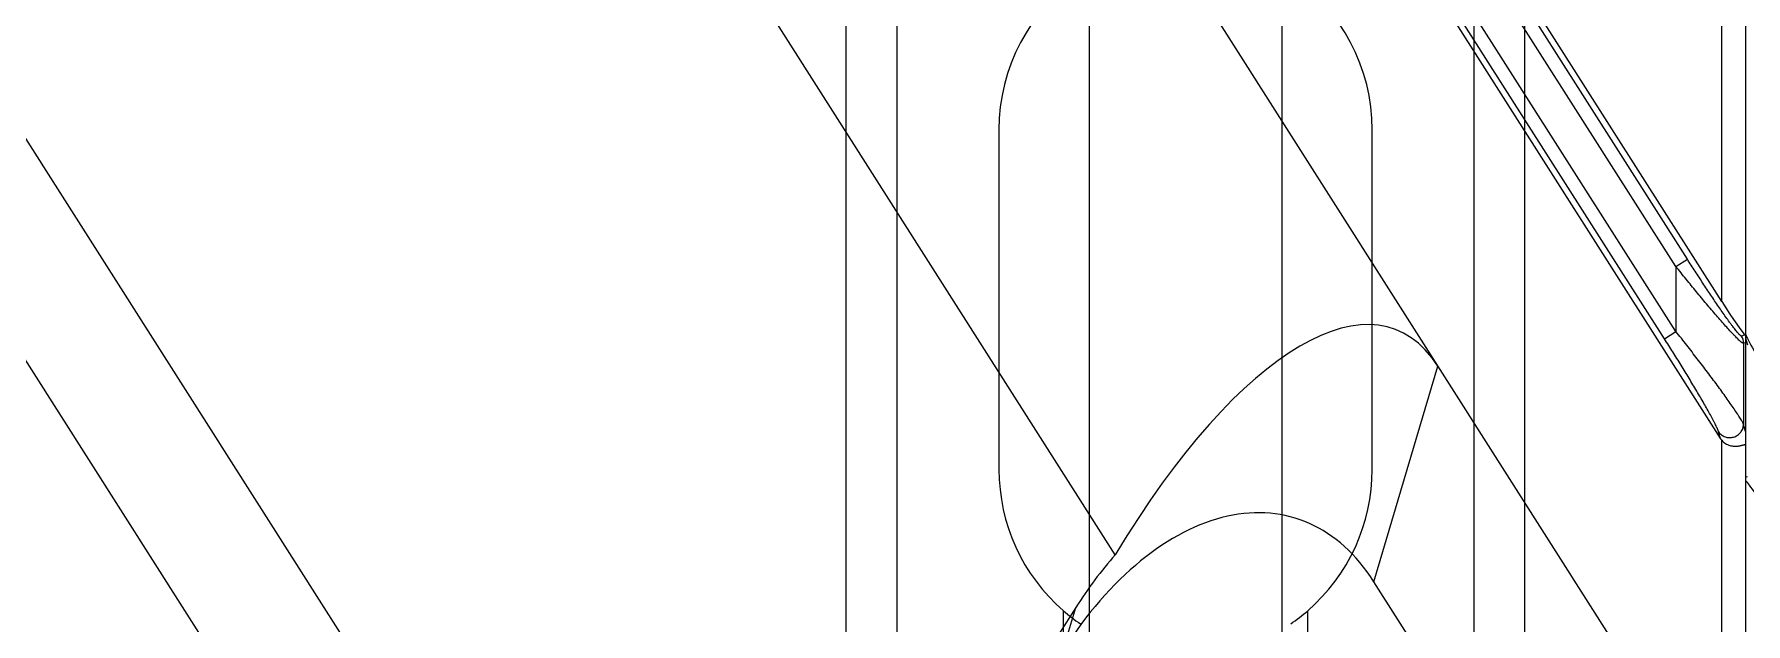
# Model space of a CAD drawing. Header units: millimetres. Extents: x 620 to 19791, y 2539 to 6969.
# Drawn here: x 16376.5 to 16427, y 4845.8 to 4863.2 of the extents above; entities that cross this region are included whole.
import ezdxf

# ---------------------------------------------------------------- set-up
doc = ezdxf.new("R2010")
doc.units = ezdxf.units.MM
doc.layers.add('02___PRT_ALL_AXES', color=7, linetype='Continuous')

# ---------------------------------------------------------------- blocks, each defined once
blk = doc.blocks.new('DTGFH')
at = {"color": 7, "linetype": 'Continuous'}
for p, q in [((8801.048, 4441.2), (8801.048, 4104.2)), ((9401.048, 4441.2), (9401.048, 4103.7)), ((9206.705, 4436.366), (9398.654, 4135.066)), ((9213.757, 4436.24), (9400.314, 4143.404)), ((9400.348, 4147.445), (9216.285, 4436.366)), ((9382.477, 4139.987), (9194.336, 4435.308)), ((9399.333, 4148.691), (9216.9, 4435.053)), ((9398.661, 4146.346), (9215.007, 4434.625)), ((9398.997, 4146.561), (9215.343, 4434.839)), ((9398.997, 4148.477), (9216.564, 4434.839)), ((9234.281, 4334.454), (9359.985, 4137.138)), ((9357.761, 4134.114), (9279.412, 4257.098)), ((9400.348, 4147.445), (9400.348, 4158.433)), ((9398.997, 4148.477), (9399.333, 4148.691)), ((9398.997, 4148.477), (9398.997, 4146.561)), ((9398.661, 4146.346), (9398.997, 4146.561)), ((9401.036, 4146.458), (9400.927, 4146.427)), ((8801.048, 4146.368), (8801.107, 4146.165)), ((9401.048, 4146.23), (9400.989, 4146.213)), ((9400.989, 4146.213), (9400.989, 4143.821)), ((9390.095, 4139.195), (9391.981, 4145.541)), ((9400.314, 4143.404), (9400.255, 4143.607)), ((9401.048, 4143.618), (9400.989, 4143.821)), ((9400.348, 4129.474), (9400.348, 4143.357)), ((8801.048, 4142.273), (8801.107, 4142.29)), ((9395.431, 4130.82), (9390.095, 4139.195)), ((9381.313, 4138.433), (9369.769, 4120.312)), ((9380.936, 4137.164), (9381.313, 4138.433))]:
    blk.add_line(p, q, dxfattribs=at)
blk.add_arc((9400.588, 4146.212), 0.402, 0.1282, 32.3718, dxfattribs=at)
for centre, major_axis, ratio, start_param, end_param in [((9384.974, 4131.722), (5.777, 14.89), 0.368013, -0.263981, 1.130867), ((9400.348, 4147.559), (-0.698, 1.104), 0.046753, -4.638574, -3.259594), ((8801.748, 4145.383), (-0.698, 1.104), 0.046753, 0.073815, 1.644612), ((9400.647, 4143.629), (-0.117, 0.402), 0.954439, -4.415997, -4.276035), ((8801.748, 4141.06), (-0.698, 1.104), 0.046753, -1.496981, 0.073815), ((9384.917, 4131.53), (2.835, 9.544), 0.602666, -0.481922, 1.127854), ((9385.294, 4132.799), (2.835, 9.544), 0.602666, 0.912926, 1.127854)]:
    blk.add_ellipse(centre, major_axis=major_axis, ratio=ratio, start_param=start_param, end_param=end_param, dxfattribs=at)
for points, knots in [([(9400.989, 4146.213), (9400.987, 4146.212), (9400.982, 4146.212), (9400.974, 4146.215), (9400.965, 4146.219), (9400.953, 4146.226), (9400.94, 4146.235), (9400.919, 4146.251), (9400.889, 4146.276), (9400.85, 4146.312), (9400.805, 4146.355), (9400.756, 4146.404), (9400.703, 4146.459), (9400.646, 4146.519), (9400.565, 4146.606), (9400.458, 4146.724), (9400.324, 4146.875), (9400.186, 4147.035), (9400.043, 4147.202), (9399.896, 4147.375), (9399.748, 4147.552), (9399.599, 4147.733), (9399.449, 4147.916), (9399.247, 4148.164), (9399.097, 4148.351), (9398.997, 4148.477)], [0, 0, 0, 0, 0.002036, 0.004765, 0.008306, 0.012701, 0.017956, 0.024063, 0.038745, 0.05652, 0.077106, 0.100208, 0.125538, 0.152825, 0.181822, 0.244102, 0.310933, 0.381227, 0.454167, 0.529124, 0.605619, 0.683271, 0.76177, 0.840872, 1, 1, 1, 1]), ([(9400.927, 4146.427), (9400.925, 4146.426), (9400.922, 4146.426), (9400.918, 4146.428), (9400.912, 4146.43), (9400.904, 4146.435), (9400.894, 4146.444), (9400.882, 4146.455), (9400.868, 4146.468), (9400.853, 4146.484), (9400.83, 4146.509), (9400.799, 4146.545), (9400.76, 4146.594), (9400.717, 4146.648), (9400.671, 4146.708), (9400.623, 4146.773), (9400.555, 4146.865), (9400.467, 4146.987), (9400.36, 4147.14), (9400.249, 4147.3), (9400.136, 4147.465), (9400.023, 4147.633), (9399.908, 4147.805), (9399.793, 4147.98), (9399.678, 4148.156), (9399.524, 4148.393), (9399.409, 4148.571), (9399.333, 4148.691)], [0, 0, 0, 0, 0.001988, 0.003277, 0.004801, 0.008605, 0.013451, 0.019328, 0.026206, 0.034036, 0.042764, 0.062675, 0.085465, 0.110691, 0.137955, 0.166932, 0.197336, 0.261568, 0.329268, 0.399486, 0.471568, 0.545042, 0.619552, 0.694837, 0.77068, 0.84692, 1, 1, 1, 1]), ([(9400.989, 4143.821), (9400.987, 4143.826), (9400.983, 4143.838), (9400.971, 4143.864), (9400.952, 4143.901), (9400.924, 4143.95), (9400.89, 4144.007), (9400.852, 4144.069), (9400.792, 4144.162), (9400.708, 4144.288), (9400.597, 4144.448), (9400.476, 4144.618), (9400.348, 4144.797), (9400.212, 4144.982), (9400.071, 4145.171), (9399.876, 4145.431), (9399.624, 4145.761), (9399.314, 4146.16), (9399.103, 4146.427), (9398.997, 4146.561)], [0, 0, 0, 0, 0.00509, 0.010986, 0.025069, 0.041978, 0.061422, 0.083117, 0.106791, 0.15915, 0.216898, 0.278823, 0.34401, 0.411766, 0.481566, 0.552988, 0.699417, 0.848964, 1, 1, 1, 1]), ([(9401.048, 4146.46), (9401.048, 4146.459), (9401.048, 4146.458), (9401.048, 4146.456), (9401.047, 4146.454), (9401.045, 4146.454), (9401.043, 4146.454), (9401.041, 4146.455), (9401.038, 4146.456), (9401.036, 4146.458), (9401.036, 4146.458)], [0, 0, 0, 0, 0.134296, 0.239838, 0.325336, 0.408088, 0.50825, 0.637794, 0.80127, 1, 1, 1, 1]), ([(9400.255, 4143.607), (9400.253, 4143.613), (9400.249, 4143.626), (9400.238, 4143.654), (9400.221, 4143.696), (9400.196, 4143.75), (9400.166, 4143.812), (9400.132, 4143.879), (9400.081, 4143.978), (9400.01, 4144.109), (9399.918, 4144.274), (9399.82, 4144.447), (9399.716, 4144.626), (9399.608, 4144.81), (9399.497, 4144.996), (9399.344, 4145.25), (9399.147, 4145.571), (9398.907, 4145.959), (9398.743, 4146.217), (9398.661, 4146.346)], [0, 0, 0, 0, 0.005901, 0.012735, 0.028952, 0.048163, 0.069902, 0.093761, 0.1194, 0.174923, 0.234768, 0.297789, 0.363198, 0.430435, 0.499095, 0.568871, 0.710853, 0.85493, 1, 1, 1, 1]), ([(9400.255, 4143.607), (9400.266, 4143.59), (9400.292, 4143.558), (9400.338, 4143.517), (9400.39, 4143.483), (9400.448, 4143.458), (9400.509, 4143.442), (9400.572, 4143.436), (9400.636, 4143.44), (9400.698, 4143.453), (9400.758, 4143.475), (9400.813, 4143.506), (9400.863, 4143.546), (9400.906, 4143.592), (9400.941, 4143.644), (9400.968, 4143.7), (9400.984, 4143.76), (9400.989, 4143.8), (9400.989, 4143.821)], [0, 0, 0, 0, 0.061114, 0.122614, 0.184534, 0.246921, 0.309743, 0.372937, 0.436398, 0.5, 0.563602, 0.627063, 0.690257, 0.753079, 0.815466, 0.877386, 0.938886, 1, 1, 1, 1]), ([(9400.348, 4143.357), (9400.364, 4143.339), (9400.398, 4143.305), (9400.456, 4143.262), (9400.519, 4143.229), (9400.584, 4143.205), (9400.649, 4143.19), (9400.713, 4143.182), (9400.772, 4143.181), (9400.827, 4143.186), (9400.869, 4143.193), (9400.901, 4143.2), (9400.928, 4143.207), (9400.953, 4143.214), (9400.976, 4143.221), (9400.991, 4143.225), (9401.004, 4143.229), (9401.016, 4143.23), (9401.026, 4143.23), (9401.035, 4143.228), (9401.041, 4143.221), (9401.046, 4143.213), (9401.048, 4143.201), (9401.048, 4143.193), (9401.048, 4143.188)], [0, 0, 0, 0, 0.092092, 0.18383, 0.274482, 0.363041, 0.448376, 0.529457, 0.605459, 0.675766, 0.739913, 0.769539, 0.797439, 0.847676, 0.869774, 0.889641, 0.907107, 0.922074, 0.934647, 0.945489, 0.956057, 0.968087, 0.982675, 1, 1, 1, 1])]:
    blk.add_open_spline(points, degree=3, knots=knots, dxfattribs=at)
blk = doc.blocks.new('*U116')
blk.add_blockref('DTGFH', (-9101.048, -4276.2))
blk = doc.blocks.new('*U117')
at = {"color": 0, "linetype": 'ByBlock', "lineweight": -2, "transparency": 16777216}
for p in [(1800, 1012.5), (2400, 1012.5)]:
    blk.add_blockref('*U116', p, dxfattribs=at)
blk = doc.blocks.new('rygj')
at = {"color": 114, "linetype": 'Continuous', "true_color": 0x139b48}
for p, q in [((4442.055, 3171.646), (5101.055, 3171.646)), ((4442.055, 3170.146), (5101.055, 3170.146)), ((4490.855, 3167.146), (4480.855, 3167.146)), ((4480.855, 3156.146), (4490.855, 3156.146)), ((4442.055, 3153.146), (5101.055, 3153.146)), ((4442.055, 3151.646), (5101.055, 3151.646))]:
    blk.add_line(p, q, dxfattribs=at)
for centre, start, end in [((4480.855, 3161.646), 90, 139.1148), ((4490.855, 3161.646), 34.3077, 90), ((4490.855, 3161.646), 270, 325.6923), ((4480.855, 3161.646), 220.8852, 270)]:
    blk.add_arc(centre, 5.5, start, end, dxfattribs=at)
at = {"layer": '02___PRT_ALL_AXES', "color": 114, "linetype": 'Continuous', "true_color": 0x139b48}
for p, q in [((4464.013, 3165.246), (4476.697, 3165.246)), ((5068.145, 3164.485), (4464.566, 3164.485)), ((5068.145, 3158.807), (4464.566, 3158.807)), ((4464.013, 3158.046), (4476.697, 3158.046))]:
    blk.add_line(p, q, dxfattribs=at)
for start, end in [(139.1148, 145.6923), (214.3077, 220.8852)]:
    blk.add_arc((4480.855, 3161.646), 5.5, start, end, dxfattribs=at)
blk = doc.blocks.new('ryfh')
at = {"rotation": 90}
blk.add_blockref('rygj', (11445.273, 369.859), dxfattribs=at)

msp = doc.modelspace()

# ---------------------------------------------------------------- block references
for name, p in [('*U117', (14326.96016, 3971.56341)), ('ryfh', (8126.83352, -0.35097))]:
    msp.add_blockref(name, p)

doc.saveas('drawing.dxf')
